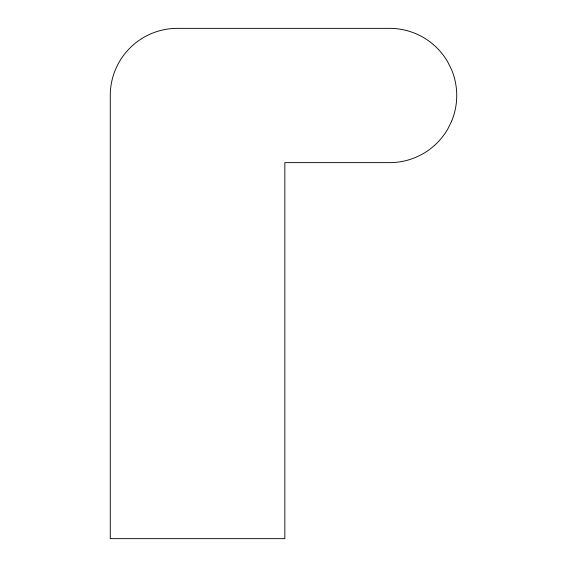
<?xml version="1.0" encoding="UTF-8"?>
<svg xmlns="http://www.w3.org/2000/svg" width="567" height="567" viewBox="0 0 567 567"><rect width="100%" height="100%" fill="white"/><g stroke="black" fill="none" stroke-linecap="round" stroke-linejoin="round"><path stroke-width="0.85" d="M451.623 121.189L447.739 129.07A67.147 67.147 0 0 1 389.586 162.637L284.84 162.637L284.84 538.65L110.267 538.65L110.267 95.497A67.147 67.147 0 0 1 177.414 28.35L389.586 28.35A67.147 67.147 0 0 1 447.739 61.923L451.623 69.798A67.147 67.147 0 0 1 451.623 121.189"/></g></svg>
